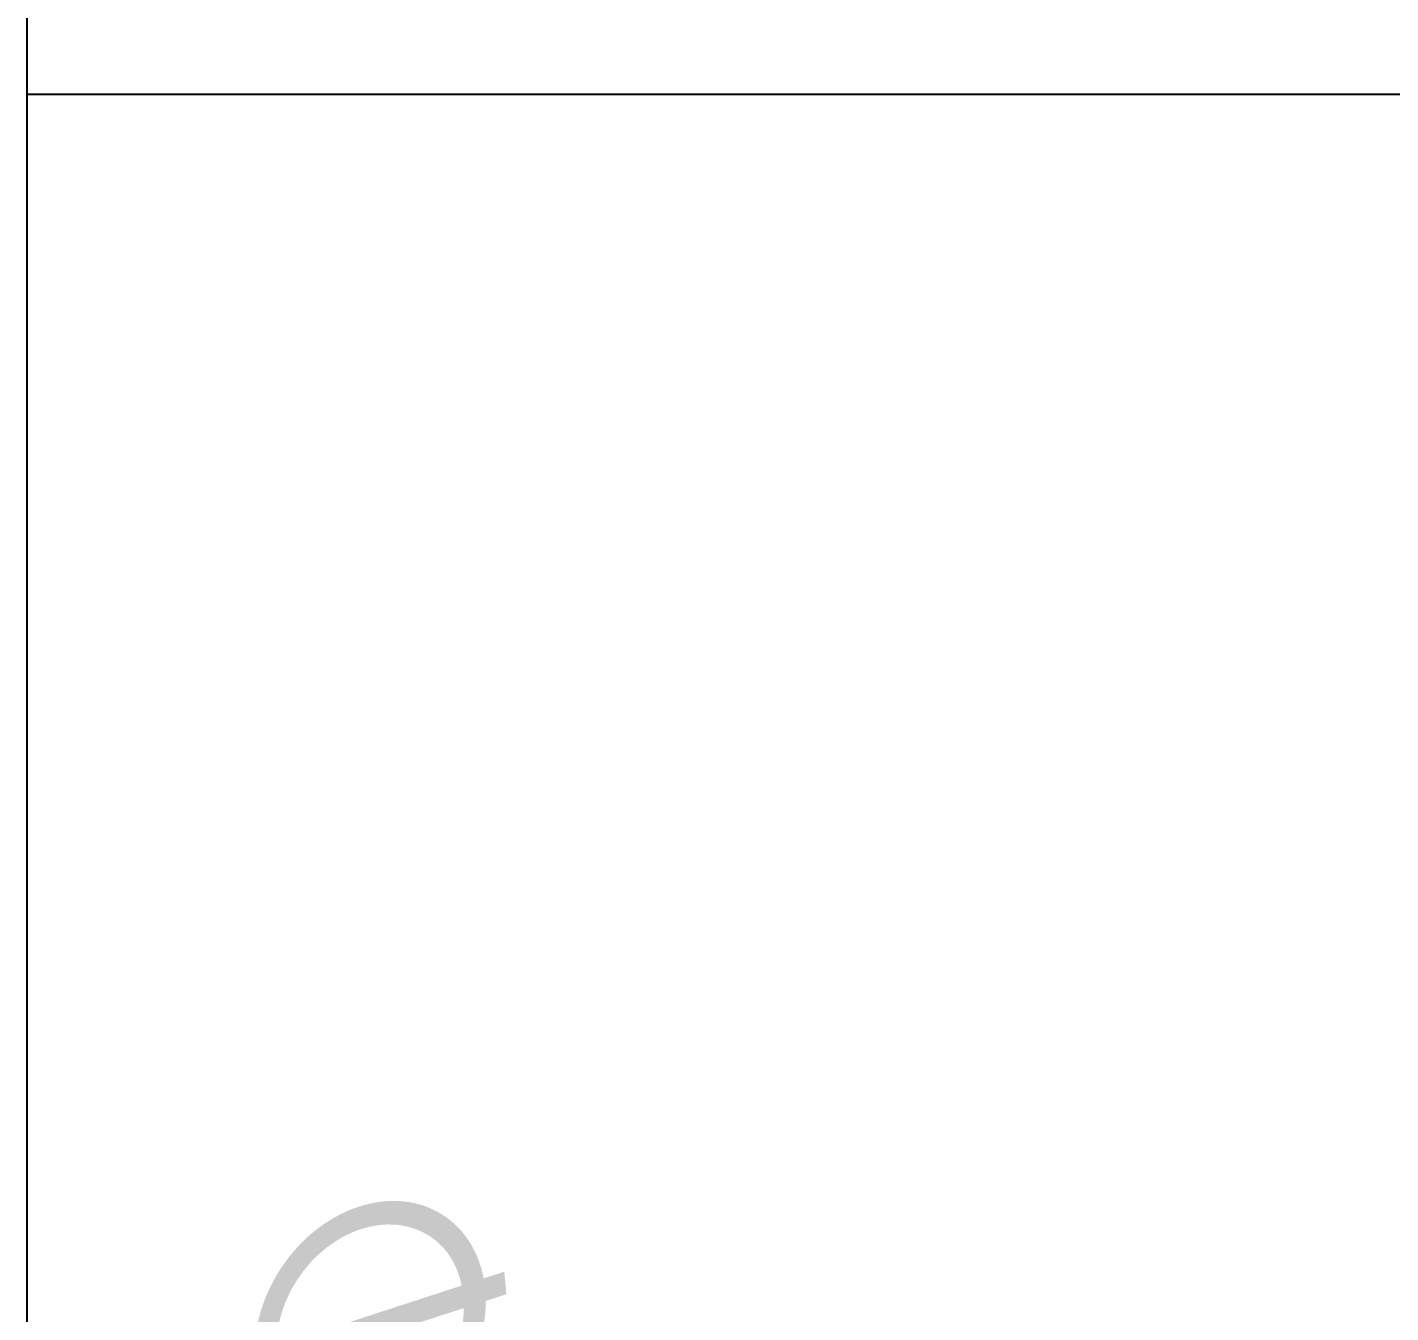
# Model space of a CAD drawing. Header units: millimetres. Extents: x 1147 to 12155, y -6137 to -4403.
# Drawn here: x 3268.1 to 3319.5, y -5069.7 to -5021.2 of the extents above; entities that cross this region are included whole.
import ezdxf

# ---------------------------------------------------------------- set-up
doc = ezdxf.new("R2010")
doc.units = ezdxf.units.MM
doc.header["$LTSCALE"] = 16.335
doc.header["$PDMODE"] = 3
doc.header["$PDSIZE"] = 0.3125
doc.layers.get('0').update_dxf_attribs({"linetype": 'CONTINUOUS'})
doc.layers.get('Defpoints').update_dxf_attribs({"linetype": 'CONTINUOUS'})
doc.styles.get("Standard").update_dxf_attribs({"font": 'txt', "width": 0.8})
doc.dimstyles.get("Standard").update_dxf_attribs({"dimtxt": 0.15625, "dimasz": 0.1875, "dimexe": 0.125, "dimexo": 0.0625, "dimtad": 0, "dimtih": 1, "dimtoh": 1, "dimdsep": 46, "dimtxsty": 'Standard', "dimcen": 0.09, "dimadec": 0, "dimazin": 0, "dimtp": 0.01, "dimtm": 0.01, "dimtfac": 1, "dimtofl": 0, "dimtmove": 0, "dimatfit": 3, "dimfxl": 0, "dimtolj": 1, "dimarcsym": 0})
doc.dimstyles.new('STANDARD$0', dxfattribs={"dimscale": 2, "dimtxt": 3, "dimasz": 3, "dimexe": 1.25, "dimexo": 0.625, "dimgap": 0.5, "dimtad": 0, "dimdsep": 46, "dimlunit": 6, "dimtxsty": 'Standard', "dimblk": 'CLOSEDBLANK', "dimcen": 0, "dimclrt": 2, "dimazin": 2, "dimtfac": 2, "dimtmove": 1, "dimatfit": 3, "dimfxl": 0, "dimtolj": 1, "dimtzin": 0, "dimarcsym": 0})

# ---------------------------------------------------------------- blocks, each defined once
blk = doc.blocks.new('*D681')
at = {"color": 4, "lineweight": -2}
for p, q in [((3268.086, -5023.709), (3268.086, -4987.613)), ((3278.086, -4987.738), (3306.157, -4987.738)), ((3367.086, -4987.738), (3339.49, -4987.738)), ((3377.086, -5023.709), (3377.086, -4987.613))]:
    blk.add_line(p, q, dxfattribs=at)
at = {"color": 4}
for points in [[(3278.086, -4986.071), (3278.086, -4989.404), (3268.086, -4987.738)], [(3367.086, -4986.071), (3367.086, -4989.404), (3377.086, -4987.738)]]:
    blk.add_solid(points, dxfattribs=at)
at = {"layer": 'Defpoints', "color": 0}
for p in [(3268.086, -4987.738), (3268.086, -5023.772), (3377.086, -5023.772)]:
    blk.add_point(p, dxfattribs=at)
at = {"color": 6, "insert": (3322.823, -4987.738), "char_height": 10, "attachment_point": 5}
blk.add_mtext('\\A1;109.00', dxfattribs=at)
blk = doc.blocks.new('*D687')
at = {"color": 4, "lineweight": -2}
blk.add_line((3306.184, -5087.057), (3314.545, -5092.543), dxfattribs=at)
at = {"color": 4}
blk.add_solid([(3315.459, -5091.15), (3313.63, -5093.937), (3322.906, -5098.029)], dxfattribs=at)
at = {"layer": 'Defpoints', "color": 0}
for p in [(3322.906, -5098.029), (3331.267, -5103.514)]:
    blk.add_point(p, dxfattribs=at)
at = {"color": 6, "insert": (3292.248, -5077.915), "char_height": 10, "attachment_point": 5, "rotation": 326.7313}
blk.add_mtext('\\A1;∅10.00', dxfattribs=at)

msp = doc.modelspace()

# ---------------------------------------------------------------- linework, layer by layer
at = {"color": 7, "linetype": 'Continuous'}
for p, q in [((3268.086, -5503.772), (3268.086, -5023.709)), ((3268.086, -5023.772), (3377.086, -5023.772))]:
    msp.add_line(p, q, dxfattribs=at)

# ---------------------------------------------------------------- dimensions: what is measured, and where the dimension line sits
dim = msp.add_linear_dim(base=(3268.086, -4987.738), p1=(3377.086, -5023.772), p2=(3268.086, -5023.772), dimstyle='STANDARD$0', override={"dimscale": 1, "dimtxt": 10, "dimasz": 10, "dimexe": 0.125, "dimexo": 0.0625, "dimgap": 0, "dimzin": 0, "dimlunit": 2, "dimclrd": 4, "dimclre": 4, "dimclrt": 6, "dimazin": 0, "dimtfac": 1, "dimtofl": 0, "dimtmove": 0})
dim.commit()
dim.dimension.update_dxf_attribs({"geometry": '*D681', "text_midpoint": (3322.823, -4987.738), "dimtype": 160})
dim = msp.add_diameter_dim_2p(p1=(3331.267, -5103.514), p2=(3322.906, -5098.029), dimstyle='Standard', override={"dimtxt": 10, "dimasz": 10, "dimgap": 0, "dimtih": 0, "dimtoh": 0, "dimzin": 0, "dimcen": 0, "dimclrd": 4, "dimclre": 4, "dimclrt": 6, "dimadec": 2, "dimtp": 0, "dimtm": 0, "dimtzin": 0})
dim.commit()
dim.dimension.update_dxf_attribs({"geometry": '*D687', "text_midpoint": (3292.248, -5077.915)})

doc.saveas('drawing.dxf')
